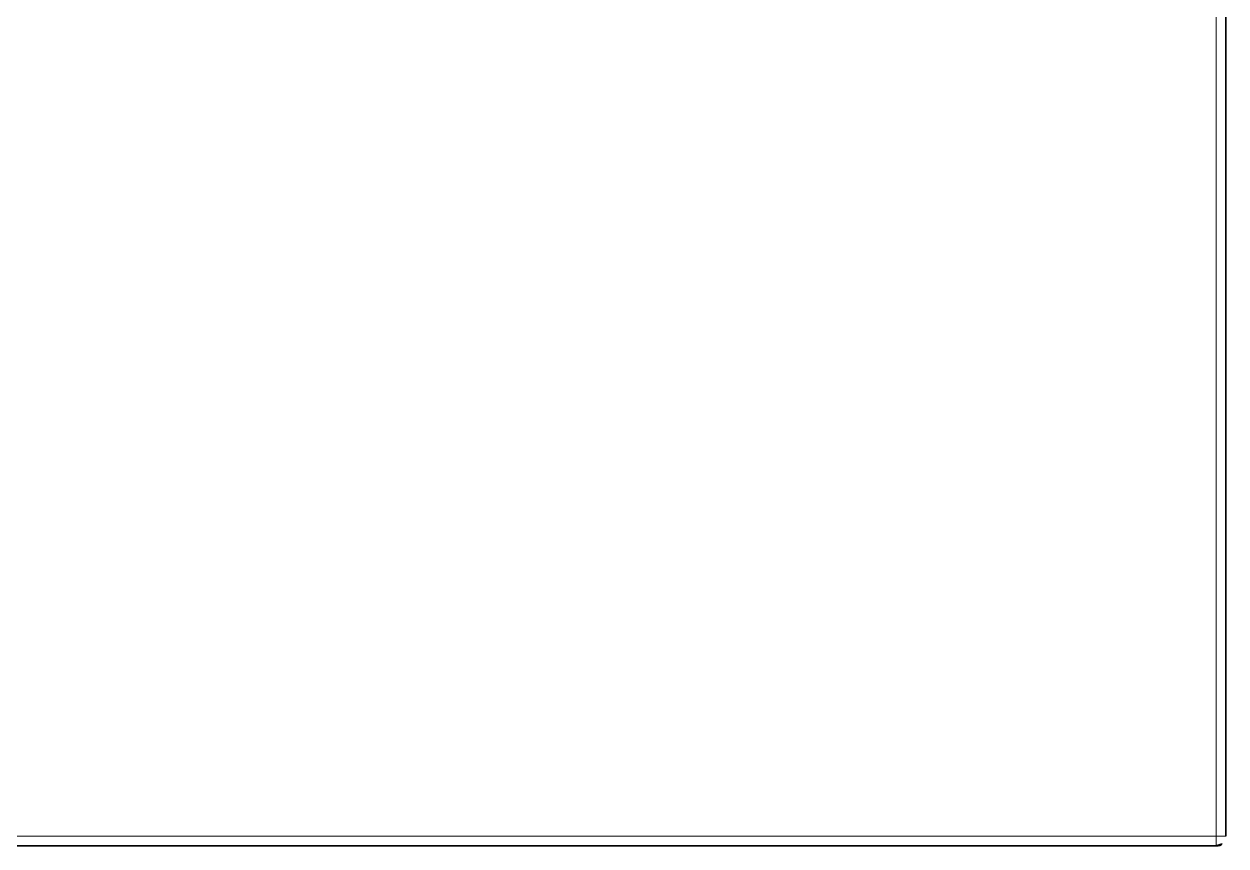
# Model space of a CAD drawing. Extents: x 16296677952 to 16296679688, y -37409618576 to -37409617304.
# Drawn here: x 16296678289.67 to 16296678314.17, y -37409618217.09 to -37409618200.33 of the extents above; entities that cross this region are included whole.
import ezdxf

# ---------------------------------------------------------------- set-up
doc = ezdxf.new("R2010")
doc.units = 0
doc.header["$LTSCALE"] = 10
doc.header["$MEASUREMENT"] = 0
doc.layers.get('0').update_dxf_attribs({"linetype": 'CONTINUOUS'})

msp = doc.modelspace()

# ---------------------------------------------------------------- linework, layer by layer
at = {"color": 7, "lineweight": 35, "ltscale": 0.275}
msp.add_line((16296678314.16884, -37409618208.0867), (16296678314.16884, -37409618197.0867), dxfattribs=at)
at = {"color": 7, "lineweight": 13, "ltscale": 0.256173}
msp.add_line((16296678313.968889, -37409618208.0867), (16296678313.968889, -37409618197.839783), dxfattribs=at)
at = {"color": 7, "lineweight": 13, "ltscale": 0.22}
msp.add_line((16296678313.968889, -37409618216.886688), (16296678313.968889, -37409618208.0867), dxfattribs=at)
at = {"color": 7, "lineweight": 35, "ltscale": 0.22}
msp.add_line((16296678314.16884, -37409618216.886688), (16296678314.16884, -37409618208.0867), dxfattribs=at)
at = {"color": 7, "lineweight": 13}
msp.add_line((16296678216.368879, -37409618216.886688), (16296678313.968889, -37409618216.886688), dxfattribs=at)
at = {"color": 7, "lineweight": 13, "ltscale": 0.00483}
msp.add_line((16296678313.968889, -37409618217.079903), (16296678313.968889, -37409618216.886688), dxfattribs=at)
at = {"color": 7, "lineweight": 13, "ltscale": 0.004999}
msp.add_line((16296678314.16884, -37409618216.886688), (16296678313.968889, -37409618216.886688), dxfattribs=at)
at = {"color": 7, "lineweight": 35}
for p, q in [((16296678216.368879, -37409618217.0867), (16296678313.968889, -37409618217.0867)), ((16296678219.988819, -37409618217.0867), (16296678310.348949, -37409618217.0867))]:
    msp.add_line(p, q, dxfattribs=at)
at = {"color": 7, "lineweight": 13, "ltscale": 0.000170135}
msp.add_line((16296678313.968889, -37409618217.0867), (16296678313.968889, -37409618217.079903), dxfattribs=at)
at = {"color": 7, "lineweight": 35}
msp.add_arc((16296678313.968889, -37409618216.886688), 0.2, 270, 0, dxfattribs=at)

doc.saveas('drawing.dxf')
